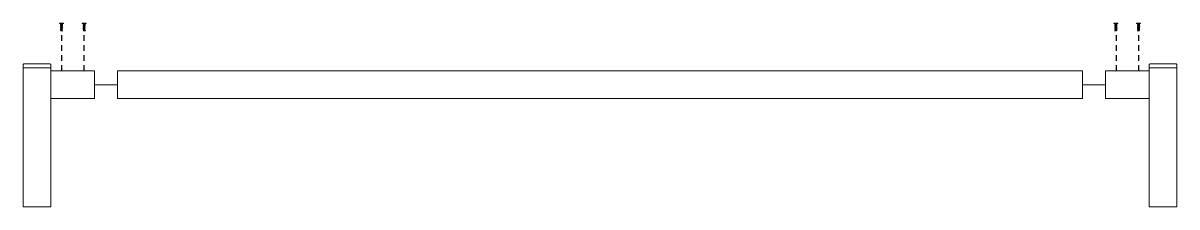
# Model space of a CAD drawing. Header units: inches. Extents: x 157 to 4696, y 42 to 3216.
# Drawn here: x 4038 to 4204.2, y 2892.5 to 2919 of the extents above; entities that cross this region are included whole.
import ezdxf

# ---------------------------------------------------------------- set-up
doc = ezdxf.new("R2010")
doc.units = ezdxf.units.IN
doc.header["$MEASUREMENT"] = 0
doc.linetypes.add('DASHDOT', pattern=[1, 0.5, -0.25, 0, -0.25])
doc.layers.add('quote', color=1, linetype='Continuous', lineweight=15)
doc.layers.add('Simbologia', color=8, linetype='DASHDOT', lineweight=18)
doc.layers.add('viti e cerniere', color=3, linetype='Continuous')

msp = doc.modelspace()

# ---------------------------------------------------------------- linework, layer by layer
at = {"layer": 'quote', "color": 0}
for p, q in [((4038.038, 2892.536), (4038.038, 2912.536)), ((4042.038, 2892.536), (4042.038, 2912.536)), ((4051.629, 2912.103), (4190.629, 2912.103)), ((4200.22, 2892.536), (4200.22, 2912.536)), ((4204.22, 2892.536), (4204.22, 2912.536)), ((4051.629, 2908.103), (4190.629, 2908.103))]:
    msp.add_line(p, q, dxfattribs=at)
at = {"layer": 'Simbologia', "linetype": 'Continuous'}
for p, q in [((4043.67, 2918.559), (4043.67, 2918.483)), ((4043.67, 2918.423), (4043.67, 2918.347)), ((4043.67, 2918.288), (4043.67, 2918.211)), ((4046.912, 2918.571), (4046.912, 2918.494)), ((4046.912, 2918.435), (4046.912, 2918.359)), ((4046.912, 2918.3), (4046.912, 2918.223)), ((4046.912, 2918.164), (4046.912, 2918.088)), ((4195.346, 2918.571), (4195.346, 2918.494)), ((4195.346, 2918.435), (4195.346, 2918.359)), ((4195.346, 2918.3), (4195.346, 2918.223)), ((4195.346, 2918.164), (4195.346, 2918.088)), ((4198.588, 2918.559), (4198.588, 2918.483)), ((4198.588, 2918.423), (4198.588, 2918.347)), ((4198.588, 2918.288), (4198.588, 2918.211)), ((4043.484, 2917.931), (4043.484, 2917.881)), ((4043.484, 2917.881), (4043.67, 2917.881)), ((4043.67, 2918.152), (4043.67, 2918.076)), ((4043.67, 2918.017), (4043.67, 2917.94)), ((4046.726, 2917.943), (4046.726, 2917.893)), ((4046.726, 2917.893), (4046.912, 2917.893)), ((4046.912, 2918.029), (4046.912, 2917.952)), ((4195.346, 2918.029), (4195.346, 2917.952)), ((4195.532, 2917.893), (4195.346, 2917.893)), ((4195.532, 2917.943), (4195.532, 2917.893)), ((4198.588, 2918.152), (4198.588, 2918.076)), ((4198.588, 2918.017), (4198.588, 2917.94)), ((4198.774, 2917.881), (4198.588, 2917.881)), ((4198.774, 2917.931), (4198.774, 2917.881)), ((4038.038, 2912.536), (4042.038, 2912.536)), ((4042.038, 2911.853), (4042.038, 2912.353)), ((4042.038, 2912.103), (4048.327, 2912.103)), ((4042.038, 2912.103), (4042.038, 2908.103)), ((4048.327, 2912.103), (4048.327, 2908.103)), ((4051.629, 2910.103), (4051.629, 2912.103)), ((4051.629, 2912.103), (4051.629, 2908.103)), ((4190.629, 2912.103), (4190.629, 2908.103)), ((4200.22, 2912.103), (4193.931, 2912.103)), ((4193.931, 2912.103), (4193.931, 2908.103)), ((4204.22, 2912.536), (4200.22, 2912.536)), ((4200.22, 2911.853), (4200.22, 2912.353)), ((4200.22, 2912.103), (4200.22, 2908.103)), ((4048.327, 2910.103), (4051.629, 2910.103)), ((4193.931, 2910.103), (4190.629, 2910.103)), ((4042.038, 2908.103), (4048.327, 2908.103)), ((4200.22, 2908.103), (4193.931, 2908.103))]:
    msp.add_line(p, q, dxfattribs=at)
for points in [[(4043.294, 2918.987), (4043.294, 2918.914), (4043.86, 2918.914), (4043.86, 2918.987)], [(4046.536, 2918.999), (4046.536, 2918.926), (4047.102, 2918.926), (4047.102, 2918.999)], [(4195.722, 2918.999), (4195.722, 2918.926), (4195.156, 2918.926), (4195.156, 2918.999)], [(4198.964, 2918.987), (4198.964, 2918.914), (4198.398, 2918.914), (4198.398, 2918.987)]]:
    msp.add_lwpolyline(points, close=True, dxfattribs=at)
for points in [[(4041.838, 2913.126), (4038.238, 2913.126, 0.4142136), (4038.038, 2912.926), (4038.038, 2892.458), (4042.038, 2892.458), (4042.038, 2912.926, 0.4142136)], [(4200.42, 2913.126), (4204.02, 2913.126, -0.4142136), (4204.22, 2912.926), (4204.22, 2892.458), (4200.22, 2892.458), (4200.22, 2912.926, -0.4142136)]]:
    msp.add_lwpolyline(points, format="xyb", close=True, dxfattribs=at)
at = {"layer": 'viti e cerniere'}
for p, q in [((4043.484, 2918.88), (4043.484, 2918.804)), ((4043.484, 2918.745), (4043.484, 2918.668)), ((4043.484, 2918.609), (4043.484, 2918.532)), ((4043.484, 2918.473), (4043.484, 2918.397)), ((4043.484, 2918.338), (4043.484, 2918.261)), ((4043.484, 2918.202), (4043.484, 2918.126)), ((4043.67, 2918.914), (4043.67, 2918.889)), ((4043.67, 2918.83), (4043.67, 2918.754)), ((4043.67, 2918.695), (4043.67, 2918.618)), ((4046.726, 2918.892), (4046.726, 2918.815)), ((4046.726, 2918.756), (4046.726, 2918.68)), ((4046.726, 2918.621), (4046.726, 2918.544)), ((4046.726, 2918.485), (4046.726, 2918.409)), ((4046.726, 2918.35), (4046.726, 2918.273)), ((4046.726, 2918.214), (4046.726, 2918.138)), ((4046.912, 2918.926), (4046.912, 2918.901)), ((4046.912, 2918.842), (4046.912, 2918.766)), ((4046.912, 2918.706), (4046.912, 2918.63)), ((4195.346, 2918.926), (4195.346, 2918.901)), ((4195.346, 2918.842), (4195.346, 2918.766)), ((4195.346, 2918.706), (4195.346, 2918.63)), ((4195.532, 2918.892), (4195.532, 2918.815)), ((4195.532, 2918.756), (4195.532, 2918.68)), ((4195.532, 2918.621), (4195.532, 2918.544)), ((4195.532, 2918.485), (4195.532, 2918.409)), ((4195.532, 2918.35), (4195.532, 2918.273)), ((4195.532, 2918.214), (4195.532, 2918.138)), ((4198.588, 2918.914), (4198.588, 2918.889)), ((4198.588, 2918.83), (4198.588, 2918.754)), ((4198.588, 2918.695), (4198.588, 2918.618)), ((4198.774, 2918.88), (4198.774, 2918.804)), ((4198.774, 2918.745), (4198.774, 2918.668)), ((4198.774, 2918.609), (4198.774, 2918.532)), ((4198.774, 2918.473), (4198.774, 2918.397)), ((4198.774, 2918.338), (4198.774, 2918.261)), ((4198.774, 2918.202), (4198.774, 2918.126)), ((4043.484, 2918.067), (4043.484, 2917.99)), ((4043.558, 2917.227), (4043.558, 2916.416)), ((4046.726, 2918.078), (4046.726, 2918.002)), ((4046.8, 2917.239), (4046.8, 2916.428)), ((4195.458, 2917.239), (4195.458, 2916.428)), ((4195.532, 2918.078), (4195.532, 2918.002)), ((4198.7, 2917.227), (4198.7, 2916.416)), ((4198.774, 2918.067), (4198.774, 2917.99)), ((4043.558, 2915.789), (4043.558, 2914.978)), ((4046.8, 2915.801), (4046.8, 2914.99)), ((4195.458, 2915.801), (4195.458, 2914.99)), ((4198.7, 2915.789), (4198.7, 2914.978)), ((4043.558, 2914.352), (4043.558, 2913.54)), ((4046.8, 2914.363), (4046.8, 2913.552)), ((4195.458, 2914.363), (4195.458, 2913.552)), ((4198.7, 2914.352), (4198.7, 2913.54)), ((4043.558, 2912.914), (4043.558, 2912.103)), ((4046.8, 2912.926), (4046.8, 2912.115)), ((4195.458, 2912.926), (4195.458, 2912.115)), ((4198.7, 2912.914), (4198.7, 2912.103))]:
    msp.add_line(p, q, dxfattribs=at)
for points in [[(4043.427, 2918.804), (4043.484, 2918.745), (4043.67, 2918.695), (4043.726, 2918.695), (4043.427, 2918.804), (4043.484, 2918.804), (4043.67, 2918.754), (4043.726, 2918.695)], [(4043.427, 2918.668), (4043.484, 2918.609), (4043.67, 2918.559), (4043.726, 2918.559), (4043.427, 2918.668), (4043.484, 2918.668), (4043.67, 2918.618), (4043.726, 2918.559)], [(4043.427, 2918.532), (4043.484, 2918.473), (4043.67, 2918.423), (4043.726, 2918.423), (4043.427, 2918.532), (4043.484, 2918.532), (4043.67, 2918.483), (4043.726, 2918.423)], [(4043.427, 2918.397), (4043.484, 2918.338), (4043.67, 2918.288), (4043.726, 2918.288), (4043.427, 2918.397), (4043.484, 2918.397), (4043.67, 2918.347), (4043.726, 2918.288)], [(4043.427, 2918.261), (4043.484, 2918.202), (4043.67, 2918.152), (4043.726, 2918.152), (4043.427, 2918.261), (4043.484, 2918.261), (4043.67, 2918.211), (4043.726, 2918.152)], [(4043.451, 2918.914), (4043.484, 2918.88), (4043.67, 2918.83), (4043.726, 2918.83), (4043.496, 2918.914)], [(4043.577, 2918.914), (4043.67, 2918.889), (4043.726, 2918.83)], [(4046.669, 2918.815), (4046.726, 2918.756), (4046.912, 2918.706), (4046.969, 2918.706), (4046.669, 2918.815), (4046.726, 2918.815), (4046.912, 2918.766), (4046.969, 2918.706)], [(4046.669, 2918.68), (4046.726, 2918.621), (4046.912, 2918.571), (4046.969, 2918.571), (4046.669, 2918.68), (4046.726, 2918.68), (4046.912, 2918.63), (4046.969, 2918.571)], [(4046.669, 2918.544), (4046.726, 2918.485), (4046.912, 2918.435), (4046.969, 2918.435), (4046.669, 2918.544), (4046.726, 2918.544), (4046.912, 2918.494), (4046.969, 2918.435)], [(4046.669, 2918.409), (4046.726, 2918.35), (4046.912, 2918.3), (4046.969, 2918.3), (4046.669, 2918.409), (4046.726, 2918.409), (4046.912, 2918.359), (4046.969, 2918.3)], [(4046.669, 2918.273), (4046.726, 2918.214), (4046.912, 2918.164), (4046.969, 2918.164), (4046.669, 2918.273), (4046.726, 2918.273), (4046.912, 2918.223), (4046.969, 2918.164)], [(4046.693, 2918.926), (4046.726, 2918.892), (4046.912, 2918.842), (4046.969, 2918.842), (4046.738, 2918.926)], [(4046.819, 2918.926), (4046.912, 2918.901), (4046.969, 2918.842)], [(4195.565, 2918.926), (4195.532, 2918.892), (4195.346, 2918.842), (4195.289, 2918.842), (4195.52, 2918.926)], [(4195.439, 2918.926), (4195.346, 2918.901), (4195.289, 2918.842)], [(4195.589, 2918.815), (4195.532, 2918.756), (4195.346, 2918.706), (4195.289, 2918.706), (4195.589, 2918.815), (4195.532, 2918.815), (4195.346, 2918.766), (4195.289, 2918.706)], [(4195.589, 2918.68), (4195.532, 2918.621), (4195.346, 2918.571), (4195.289, 2918.571), (4195.589, 2918.68), (4195.532, 2918.68), (4195.346, 2918.63), (4195.289, 2918.571)], [(4195.589, 2918.544), (4195.532, 2918.485), (4195.346, 2918.435), (4195.289, 2918.435), (4195.589, 2918.544), (4195.532, 2918.544), (4195.346, 2918.494), (4195.289, 2918.435)], [(4195.589, 2918.409), (4195.532, 2918.35), (4195.346, 2918.3), (4195.289, 2918.3), (4195.589, 2918.409), (4195.532, 2918.409), (4195.346, 2918.359), (4195.289, 2918.3)], [(4195.589, 2918.273), (4195.532, 2918.214), (4195.346, 2918.164), (4195.289, 2918.164), (4195.589, 2918.273), (4195.532, 2918.273), (4195.346, 2918.223), (4195.289, 2918.164)], [(4198.807, 2918.914), (4198.774, 2918.88), (4198.588, 2918.83), (4198.532, 2918.83), (4198.762, 2918.914)], [(4198.681, 2918.914), (4198.588, 2918.889), (4198.532, 2918.83)], [(4198.831, 2918.804), (4198.774, 2918.745), (4198.588, 2918.695), (4198.532, 2918.695), (4198.831, 2918.804), (4198.774, 2918.804), (4198.588, 2918.754), (4198.532, 2918.695)], [(4198.831, 2918.668), (4198.774, 2918.609), (4198.588, 2918.559), (4198.532, 2918.559), (4198.831, 2918.668), (4198.774, 2918.668), (4198.588, 2918.618), (4198.532, 2918.559)], [(4198.831, 2918.532), (4198.774, 2918.473), (4198.588, 2918.423), (4198.532, 2918.423), (4198.831, 2918.532), (4198.774, 2918.532), (4198.588, 2918.483), (4198.532, 2918.423)], [(4198.831, 2918.397), (4198.774, 2918.338), (4198.588, 2918.288), (4198.532, 2918.288), (4198.831, 2918.397), (4198.774, 2918.397), (4198.588, 2918.347), (4198.532, 2918.288)], [(4198.831, 2918.261), (4198.774, 2918.202), (4198.588, 2918.152), (4198.532, 2918.152), (4198.831, 2918.261), (4198.774, 2918.261), (4198.588, 2918.211), (4198.532, 2918.152)], [(4043.427, 2918.126), (4043.484, 2918.067), (4043.67, 2918.017), (4043.726, 2918.017), (4043.427, 2918.126), (4043.484, 2918.126), (4043.67, 2918.076), (4043.726, 2918.017)], [(4043.427, 2917.99), (4043.484, 2917.931), (4043.67, 2917.881), (4043.726, 2917.881), (4043.427, 2917.99), (4043.484, 2917.99), (4043.67, 2917.94), (4043.726, 2917.881)], [(4046.669, 2918.138), (4046.726, 2918.078), (4046.912, 2918.029), (4046.969, 2918.029), (4046.669, 2918.138), (4046.726, 2918.138), (4046.912, 2918.088), (4046.969, 2918.029)], [(4046.669, 2918.002), (4046.726, 2917.943), (4046.912, 2917.893), (4046.969, 2917.893), (4046.669, 2918.002), (4046.726, 2918.002), (4046.912, 2917.952), (4046.969, 2917.893)], [(4195.589, 2918.138), (4195.532, 2918.078), (4195.346, 2918.029), (4195.289, 2918.029), (4195.589, 2918.138), (4195.532, 2918.138), (4195.346, 2918.088), (4195.289, 2918.029)], [(4195.589, 2918.002), (4195.532, 2917.943), (4195.346, 2917.893), (4195.289, 2917.893), (4195.589, 2918.002), (4195.532, 2918.002), (4195.346, 2917.952), (4195.289, 2917.893)], [(4198.831, 2918.126), (4198.774, 2918.067), (4198.588, 2918.017), (4198.532, 2918.017), (4198.831, 2918.126), (4198.774, 2918.126), (4198.588, 2918.076), (4198.532, 2918.017)], [(4198.831, 2917.99), (4198.774, 2917.931), (4198.588, 2917.881), (4198.532, 2917.881), (4198.831, 2917.99), (4198.774, 2917.99), (4198.588, 2917.94), (4198.532, 2917.881)]]:
    msp.add_lwpolyline(points, dxfattribs=at)

doc.saveas('drawing.dxf')
